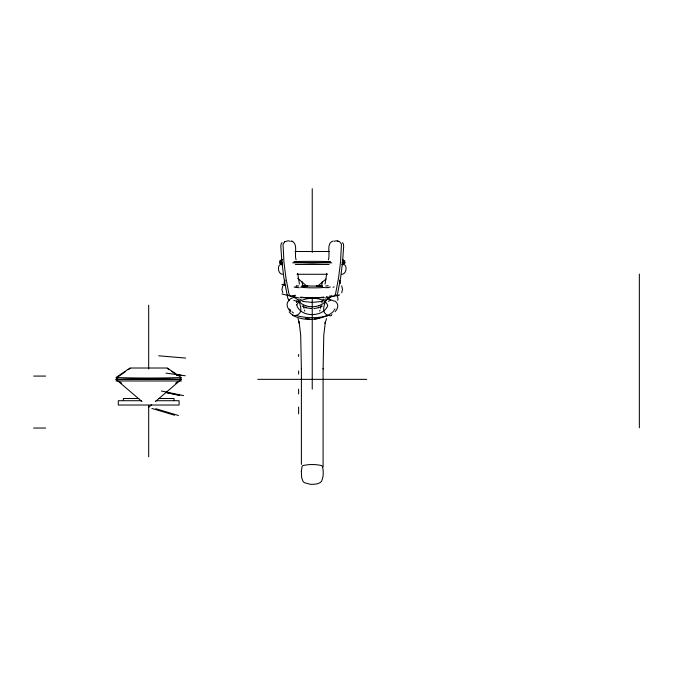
<?xml version="1.0" encoding="UTF-8"?>
<svg xmlns="http://www.w3.org/2000/svg" width="673" height="673" viewBox="0 0 673 673"><rect width="100%" height="100%" fill="white"/><g stroke="black" fill="none" stroke-linecap="round" stroke-linejoin="round"><path stroke-width="1.01" d="M323.099 369.048L323.78 335.129L325.396 321.744L325.101 323.435L326.455 318.565M296.726 301.033L296.684 302.328L296.911 301.361L293.748 300.309M301.176 299.056C300.032 301.773 295.439 298.24 293.807 297.029A2.818 1.674 63 0 1 293.058 295.876M328.357 259.871C330.536 254.327 325.74 243.231 333.228 240.993M284.082 283.493L284.317 281.482M326.784 273.364L325.059 284.082M321.837 285.083L322.476 281.566M319.725 311.103L319.995 310.093M321.871 302.842L322.51 299.939M325.623 300.73C323.52 307.166 320.928 314.611 330.67 315.839A2.818 1.733 65.4 0 0 331.427 315.427L331.89 314.493M320.474 308.284L321.206 305.576M337.476 294.252L340.622 277.621L342.574 261.847L343.659 246.411L343.39 244.005L342.507 242.583M296.911 301.361L296.726 301.916L297.13 301.184M142.003 401.571L115.975 379.345L116.597 378.79L118.465 379.345C138.419 378.739 158.954 378.739 178.9 379.345L180.768 378.79L181.399 379.345L155.362 401.571M342.456 261.074L344.324 261.612L344.946 261.074L342.397 259.341M282.761 285.848L281.945 289.499L282.786 292.772M341.691 292.772L342.532 289.499L341.716 285.848M326.481 300.402L322.956 303.767L318.615 305.887M333.732 310.48L334.944 308.983M327.877 315.603C318.396 318.422 306.097 318.304 296.6 315.603M281.979 242.583L281.087 244.005L280.818 246.419L281.903 261.847L283.855 277.621L287.001 294.252M148.683 407.266L151.627 404.759M318.127 285.722L326.018 278.992M342.582 264.851L344.946 262.832L344.324 262.268L342.456 262.832M290.164 241.388A2.684 1.893 -90 0 0 289.87 241.153L288.145 240.833L284.965 241.599L283.03 244.097L283.947 261.999L285.907 277.814L289.02 294.412L290.711 296.255L294.976 296.027M117.716 377.015L125.674 371.462M281.272 260.493L282.626 259.475M130.04 368.013L115.975 377.595L116.597 378.133L118.465 377.595C138.428 378.176 158.937 378.176 178.9 377.595L180.768 378.133L181.399 377.595L167.333 368.013M175.619 383.24L178.345 381.372M282.08 259.341L279.531 261.074L280.153 261.612L282.021 261.074M128.215 369.738L130.755 368.013L166.61 368.013L169.15 369.738M284.443 241.91L284.965 241.599M322.35 306.089L318.27 307.797M330.729 300.309L328.289 301.285M339.714 294.9L325.236 298.105M337.51 295.54L338.309 295.312M318.489 307.729L313.828 308.579M319.153 318.337L314.569 318.985M321.93 301.454L312.238 302.37L302.547 301.454M341.8 274.205C346.595 274.921 348.269 262.958 341.934 264.472M330.342 287.06L325.236 287.766M293.159 296.347L294.008 296.221M322.544 285.823L320.777 286M342.347 264.523L343.129 264.472M294.067 261.612C306.173 261.259 318.312 261.259 330.409 261.612M330.409 262.268L312.238 262.832L294.067 262.268M295.01 251.5L329.476 251.5M282.483 262.832L279.531 262.832L280.153 262.268L282.021 262.832M292.637 262.832L331.839 262.832M341.993 262.832L344.946 262.832M282.542 264.472C276.216 262.958 277.882 274.921 282.677 274.205M295.338 264.472L329.139 264.472M281.474 264.472L282.13 264.523M297.02 274.273L327.457 274.273M33.658 376.081L45.638 376.081M115.975 379.345L181.399 379.345M257.717 379.345L366.76 379.345M115.975 380.985L181.399 380.985M138.865 398.509L123.361 398.509L123.361 400.536M158.5 398.509L174.013 398.509L174.013 400.536M141.347 400.721L118.297 400.721L118.297 405.028L179.077 405.028L179.077 400.721L156.018 400.721M33.658 428.036L45.638 428.036M279.615 262.832L281.894 264.851M311.439 308.621L305.988 307.729M158.677 355.798L185.622 358.078M303.7 286L301.933 285.823M309.908 318.985L305.323 318.337M329.509 296.027L333.766 296.255L335.457 294.412L338.569 277.814L340.53 261.999L341.447 244.097L339.512 241.599L336.34 240.833L334.616 241.153A2.684 1.893 90 0 0 334.313 241.388M299.249 287.766L294.135 287.06M165.987 373.136L185.268 375.744M299.249 298.105L281.886 293.983M337.308 240.951L338.157 241.119M161.385 391.021L183.536 395.598M291.249 240.993C298.736 243.281 293.941 254.276 296.12 259.871M285.436 285.327L281.886 284.427M284.166 285.016L283.156 284.763M344.324 262.268L344.795 262.411M155.732 408.704L178.471 415.502M151.879 408.427L174.61 415.233M306.215 307.797L302.127 306.089M292.04 241.178L292.705 241.405M305.862 305.887L301.521 303.767L297.996 300.402M290.711 296.255L289.945 295.859M171.691 371.462L177.622 375.484M119.02 381.372L121.754 383.24M291.981 311.734L293.411 312.937M297.676 278.319L306.35 285.722M281.398 263.766L282.576 264.851M289.533 308.983L290.744 310.48M292.587 314.493L293.058 315.427A2.818 1.733 -65.4 0 0 293.807 315.839C303.548 314.611 300.966 307.166 298.854 300.73M298.03 318.565L299.376 323.435L299.081 321.744L300.696 335.129L301.378 369.048M339.806 280.195L340.395 283.493M304.482 310.093L304.751 311.103M303.279 305.576L304.003 308.284M302 281.566L302.64 285.083M299.418 284.082L297.693 273.364M323.301 299.056C324.453 301.773 329.038 298.24 330.67 297.029A2.818 1.674 -63 0 0 331.419 295.876M639.35 274.054L639.35 427.809M323.09 368.425L323.09 466.986M312.238 188.676L312.238 252.442M312.238 297.39L312.238 389.137M301.395 368.425L301.395 464.429M298.61 354.435L298.61 356.438M298.61 370.958L298.61 374.104M298.61 389.179L298.61 393.966M298.627 407.064L298.627 413.87M148.683 305.197L148.683 368.964M148.683 405.55L148.683 456.774M318.514 305.769A13.351 8.177 -0.6 0 1 305.912 305.836M290.543 311.624A23.21 11.088 18.2 0 1 289.508 300.007M289.104 299.914A24.691 11.256 11.3 0 1 294.177 297.281M291.426 296.65A25.591 9.725 4.6 0 1 295.481 295.22M326.321 296.583A25.591 9.725 4.6 0 1 329.644 297.819M327.6 298.997A24.665 9.716 -5.5 0 1 333.816 301.067M334.616 300.865A23.21 10.886 -13.5 0 1 335.061 311.708M333.438 311.439A24.783 12.93 -11.8 0 1 327.221 315.814M327.036 315.494A25.423 15.344 -5.3 0 1 289.171 311.927M288.927 300.452A28.089 13.443 17.7 0 1 287.405 294.395M301.773 286.446A23.353 7.344 0.7 0 1 306.88 285.916M316.226 285.941A23.353 7.344 0.7 0 1 322.401 286.631M336.147 294.648A28.089 12.249 -7.8 0 1 337.753 300.335M285.049 281.095A27.256 13.544 0 0 1 284.982 280.128M296.911 286.942A31.681 2.776 5.4 0 1 295.834 286.782M324.436 287.43A28.022 5.569 0.7 0 1 300.587 287.203M334.178 286.95A31.681 3.584 -4 0 1 333 287.178M327.608 287.766A33.81 1.472 -8.7 0 1 328.323 287.674M305.096 285.604A22.049 1.455 4.2 0 1 303.094 285.386M320.298 285.848A17.961 2.717 0.6 0 1 304.566 285.731M328.146 285.638A22.049 2.339 -2.1 0 1 325.69 286.042M321.383 285.386A22.049 1.455 -4.2 0 1 319.381 285.604M319.911 285.731A17.961 2.709 -0.6 0 1 316.537 285.941M307.813 286.017A17.961 2.709 -0.6 0 1 304.179 285.848M298.787 286.042A22.049 2.339 2.1 0 1 296.33 285.638M324.218 297.424A31.017 8.522 1 0 1 300.722 297.113M327.785 298.501A27.349 0.446 -15 0 1 328.214 298.391M323.755 297.113A31.017 8.522 -1 0 1 300.259 297.424M301.344 471.369L301.613 477.443L302.892 481.136A5.712 5.712 0 0 0 304.389 482.65L310.017 484.249A32.691 32.691 0 0 0 313.887 484.282L317.572 483.761L320.087 482.65A5.712 5.712 0 0 0 321.585 481.136C323.637 476.703 323.637 471.176 322.434 466.515A2.768 2.768 0 0 0 321.492 465.556C315.587 464.185 308.89 464.185 302.993 465.556A2.768 2.768 0 0 0 302.042 466.515L301.344 471.369M296.751 304.869C300.032 317.648 323.233 317.774 327.734 305.66C325.034 295.741 300.797 296.162 296.751 304.869M181.416 375.467L176.334 374.785L181.407 375.467M179.683 395.329L165.583 392.418L179.674 395.329"/></g></svg>
